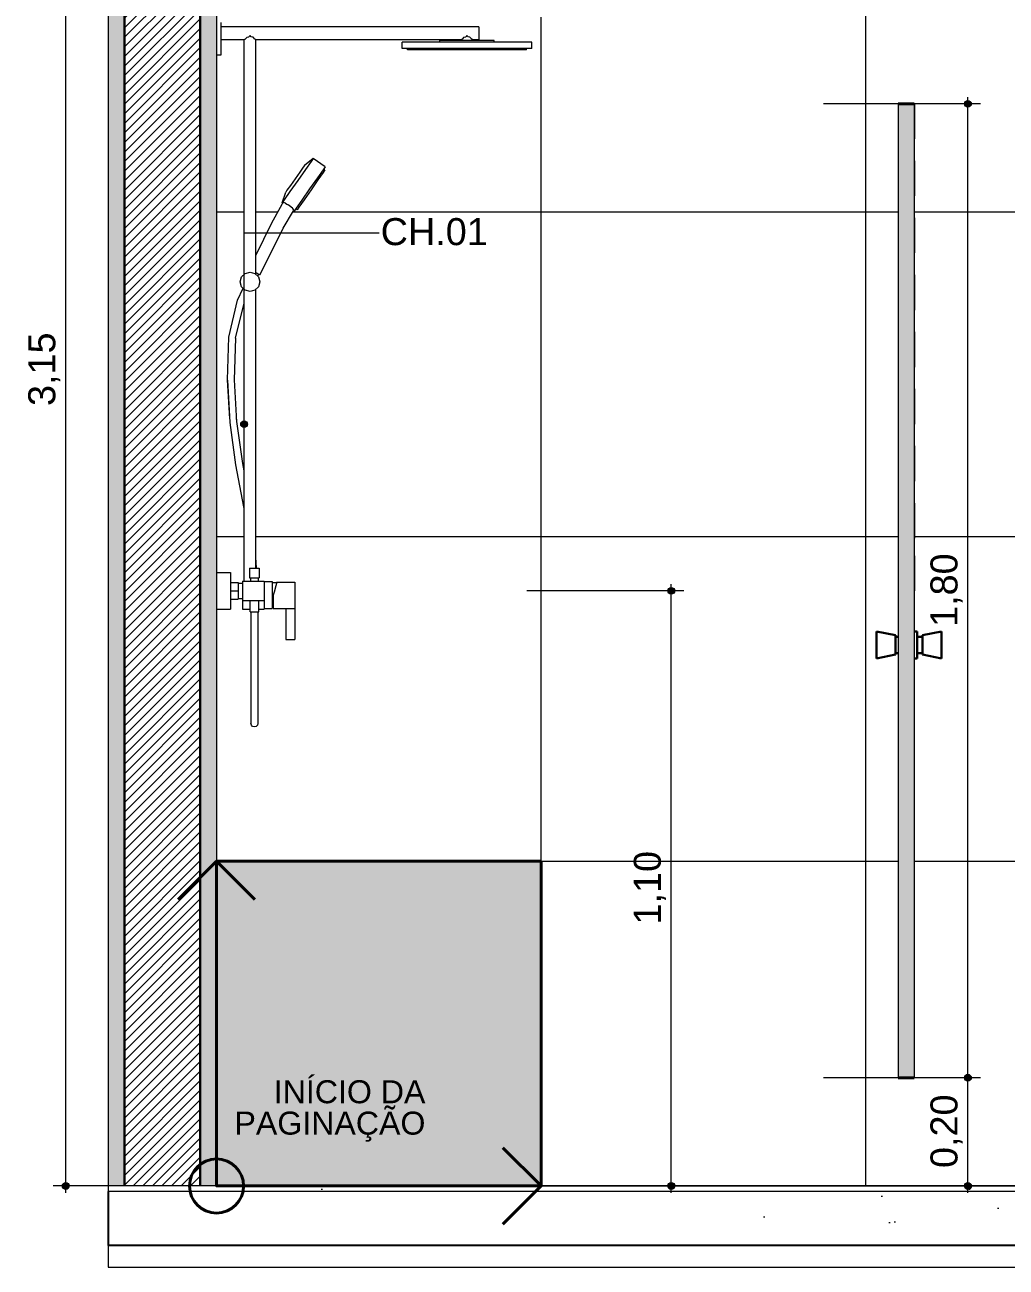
# Model space of a CAD drawing. Header units: metres. Extents: x -1.8 to 75.3, y -2 to 2.8.
# Drawn here: x 34.511 to 36.325, y -2.048 to 0.248 of the extents above; entities that cross this region are included whole.
import ezdxf

# ---------------------------------------------------------------- set-up
doc = ezdxf.new("R2010")
doc.units = ezdxf.units.M
doc.header["$MEASUREMENT"] = 0
for name, color, linetype in [('COTAS CORTE', 7, 'Continuous'), ('NOTAS-LAYOUT.EXEC', 7, 'Continuous'), ('PAREDE CONSTRUIR', 7, 'Continuous')]:
    doc.layers.add(name, color=color, linetype=linetype)
for name, color, linetype, lineweight, true_color in [('COTAS CORTE_Caneta_No__25', 7, 'Continuous', 13, 0x982312), ('LAJES.EST_Caneta_No__254', 7, 'Continuous', 0, 0xd1c9ad), ('LAJES.EST_Caneta_No__97', 7, 'Continuous', 13, 0x6b6b6b), ('LOUCAS-METAIS.ARQ_Caneta_No__13', 7, 'Continuous', 0, 0xaaaaaa), ('NOTAS-EXECUTIVO.ARQ_Caneta_No__12', 7, 'Continuous', 0, 0x030303), ('NOTAS-EXECUTIVO.ARQ_Caneta_No__24', 7, 'Continuous', 40, 0x851f10), ('PAREDE CONSTRUIR_Caneta_No__97', 7, 'Continuous', 13, 0x6b6b6b), ('PAREDE.ARQ_Caneta_No__97', 7, 'Continuous', 13, 0x6b6b6b), ('Portas Archicad_Caneta_No__97', 7, 'Continuous', 13, 0x6b6b6b)]:
    doc.layers.add(name, color=color, linetype=linetype, lineweight=lineweight, true_color=true_color)
for name, color, linetype, lineweight in [('LAJES.EST_Caneta_No__241', 7, 'Continuous', 13), ('LAJES.EST_Caneta_No__4', 7, 'Continuous', 25), ('LAJES.EST_Caneta_No__7', 7, 'Continuous', 13), ('NOTAS-EXECUTIVO.ARQ_Caneta_No__1', 7, 'Continuous', 40), ('NOTAS-LAYOUT.EXEC_Caneta_No__241', 7, 'Continuous', 13), ('NOTAS-LAYOUT.EXEC_Caneta_No__5', 7, 'Continuous', 20), ('PAREDE CONSTRUIR_Caneta_No__241', 7, 'Continuous', 13), ('PAREDE CONSTRUIR_Caneta_No__3', 7, 'Continuous', 30), ('PAREDE.ARQ_Caneta_No__1', 7, 'Continuous', 40), ('PAREDE.ARQ_Caneta_No__241', 7, 'Continuous', 13), ('Portas Archicad_Caneta_No__3', 7, 'Continuous', 30)]:
    doc.layers.add(name, color=color, linetype=linetype, lineweight=lineweight)
doc.styles.add('GENERATED_STYLE_1', font='arial.ttf')
doc.dimstyles.new('GENERATED_STYLE__2', dxfattribs={"dimtxt": 0.05, "dimasz": 0.02375, "dimexe": 0.18, "dimexo": 0.267183, "dimgap": 0, "dimtad": 1, "dimzin": 0, "dimdsep": 46, "dimtxsty": 'GENERATED_STYLE_1', "dimblk": 'ARROWHEAD_11', "dimblk1": 'ARROWHEAD_11', "dimblk2": 'ARROWHEAD_11', "dimcen": 0.09, "dimclrd": 256, "dimclre": 256, "dimclrt": 256, "dimadec": 0, "dimazin": 0, "dimtfac": 1, "dimtdec": 4, "dimtmove": 0, "dimatfit": 3, "dimfxl": 0, "dimtolj": 1, "dimtzin": 0, "dimarcsym": 0})

# ---------------------------------------------------------------- blocks, each defined once
blk = doc.blocks.new('*D156', base_point=(101.179, -1.8982))
at = {"layer": 'COTAS CORTE_Caneta_No__25', "linetype": 'Continuous', "lineweight": 13, "true_color": 0x982312}
for points in [[(34.58, 1.2518), (34.5804, 1.2494), (34.5818, 1.2473), (34.5838, 1.246), (34.5862, 1.2455), (34.5886, 1.246), (34.5906, 1.2473), (34.592, 1.2494), (34.5925, 1.2518), (34.592, 1.2541), (34.5906, 1.2562), (34.5886, 1.2575), (34.5862, 1.258), (34.5838, 1.2575), (34.5818, 1.2562), (34.5804, 1.2541)], [(34.58, -1.8982), (34.5804, -1.9006), (34.5818, -1.9027), (34.5838, -1.904), (34.5862, -1.9045), (34.5886, -1.904), (34.5906, -1.9027), (34.592, -1.9006), (34.5925, -1.8982), (34.592, -1.8959), (34.5906, -1.8938), (34.5886, -1.8925), (34.5862, -1.892), (34.5838, -1.8925), (34.5818, -1.8938), (34.5804, -1.8959)]]:
    blk.add_hatch(color=24, dxfattribs=at).paths.add_polyline_path(points)
at = {"layer": 'COTAS CORTE_Caneta_No__25', "color": 24, "linetype": 'Continuous', "lineweight": 13, "true_color": 0x982312}
for p, q in [((34.58, 1.2518), (34.5628, 1.2518)), ((34.5862, -1.892), (34.5862, 1.2455)), ((34.8534, 1.2518), (34.5925, 1.2518)), ((34.58, -1.8982), (34.5628, -1.8982)), ((34.5862, -1.9107), (34.5862, -1.9045)), ((34.8534, -1.8982), (34.5925, -1.8982))]:
    blk.add_line(p, q, dxfattribs=at)
for centre in [(34.5862, 1.2518), (34.5862, -1.8982)]:
    blk.add_circle(centre, 0.00625, dxfattribs=at)
at = {"layer": 'COTAS CORTE_Caneta_No__25', "color": 24, "lineweight": 13, "true_color": 0x982312, "char_height": 0.05, "attachment_point": 7, "rotation": 90, "style": 'GENERATED_STYLE_1'}
for s, insert in [('\\A1;{\\pql;\\fArial|b0|i0|c0|p0;\\W1.000000;0,01}', (34.5762, 1.112)), ('\\A1;{\\pql;\\fArial|b0|i0|c0|p0;\\W1.000000;3,15}', (34.5762, -0.4567))]:
    blk.add_mtext(s, dxfattribs=dict(at, insert=insert))
blk = doc.blocks.new('ARROWHEAD_11')
at = {"color": 0, "linetype": 'Continuous', "lineweight": 0}
blk.add_line((0, 0), (-1, 0), dxfattribs=at)
at = {"color": 0, "linetype": 'Continuous', "lineweight": 0, "const_width": 0.25, "flags": 128}
blk.add_lwpolyline([(-0.125, 0, 1), (0.125, 0, 1)], format="xyb", close=True, dxfattribs=at)
blk = doc.blocks.new('*D160', base_point=(101.179, -1.8982))
at = {"layer": 'COTAS CORTE_Caneta_No__25', "linetype": 'Continuous', "lineweight": 13, "true_color": 0x982312}
for points in [[(36.2478, -1.6982), (36.2483, -1.7006), (36.2496, -1.7027), (36.2516, -1.704), (36.254, -1.7045), (36.2564, -1.704), (36.2585, -1.7027), (36.2598, -1.7006), (36.2603, -1.6982), (36.2598, -1.6959), (36.2585, -1.6938), (36.2564, -1.6925), (36.254, -1.692), (36.2516, -1.6925), (36.2496, -1.6938), (36.2483, -1.6959)], [(36.2478, -1.8982), (36.2483, -1.9006), (36.2496, -1.9027), (36.2516, -1.904), (36.254, -1.9045), (36.2564, -1.904), (36.2585, -1.9027), (36.2598, -1.9006), (36.2603, -1.8982), (36.2598, -1.8959), (36.2585, -1.8938), (36.2564, -1.8925), (36.254, -1.892), (36.2516, -1.8925), (36.2496, -1.8938), (36.2483, -1.8959)]]:
    blk.add_hatch(color=24, dxfattribs=at).paths.add_polyline_path(points)
at = {"layer": 'COTAS CORTE_Caneta_No__25', "color": 24, "linetype": 'Continuous', "lineweight": 13, "true_color": 0x982312}
for p, q in [((36.2478, -1.6982), (35.9868, -1.6982)), ((36.2775, -1.6982), (36.2603, -1.6982)), ((36.254, -1.892), (36.254, -1.7045)), ((36.2478, -1.8982), (35.9868, -1.8982)), ((36.254, -1.9107), (36.254, -1.9045)), ((36.2775, -1.8982), (36.2603, -1.8982))]:
    blk.add_line(p, q, dxfattribs=at)
for centre in [(36.254, -1.6982), (36.254, -1.8982)]:
    blk.add_circle(centre, 0.00625, dxfattribs=at)
at = {"layer": 'COTAS CORTE_Caneta_No__25', "color": 24, "lineweight": 13, "true_color": 0x982312, "insert": (36.244, -1.865), "char_height": 0.05, "attachment_point": 7, "rotation": 90, "style": 'GENERATED_STYLE_1'}
blk.add_mtext('\\A1;{\\pql;\\fArial|b0|i0|c0|p0;\\W1.000000;0,20}', dxfattribs=at)
blk = doc.blocks.new('*D161', base_point=(101.179, -1.8982))
at = {"layer": 'COTAS CORTE_Caneta_No__25', "linetype": 'Continuous', "lineweight": 13, "true_color": 0x982312}
for points in [[(36.2478, 0.1018), (36.2483, 0.0994), (36.2496, 0.0973), (36.2516, 0.096), (36.254, 0.0955), (36.2564, 0.096), (36.2585, 0.0973), (36.2598, 0.0994), (36.2603, 0.1018), (36.2598, 0.1041), (36.2585, 0.1062), (36.2564, 0.1075), (36.254, 0.108), (36.2516, 0.1075), (36.2496, 0.1062), (36.2483, 0.1041)], [(36.2478, -1.6982), (36.2483, -1.7006), (36.2496, -1.7027), (36.2516, -1.704), (36.254, -1.7045), (36.2564, -1.704), (36.2585, -1.7027), (36.2598, -1.7006), (36.2603, -1.6982), (36.2598, -1.6959), (36.2585, -1.6938), (36.2564, -1.6925), (36.254, -1.692), (36.2516, -1.6925), (36.2496, -1.6938), (36.2483, -1.6959)]]:
    blk.add_hatch(color=24, dxfattribs=at).paths.add_polyline_path(points)
at = {"layer": 'COTAS CORTE_Caneta_No__25', "color": 24, "linetype": 'Continuous', "lineweight": 13, "true_color": 0x982312}
for p, q in [((36.2478, 0.1018), (35.9868, 0.1018)), ((36.254, 0.108), (36.254, 0.1143)), ((36.254, -1.692), (36.254, 0.0955)), ((36.2775, 0.1018), (36.2603, 0.1018))]:
    blk.add_line(p, q, dxfattribs=at)
blk.add_circle((36.254, 0.1018), 0.00625, dxfattribs=at)
at = {"layer": 'COTAS CORTE_Caneta_No__25', "color": 24, "lineweight": 13, "true_color": 0x982312, "insert": (36.244, -0.865), "char_height": 0.05, "attachment_point": 7, "rotation": 90, "style": 'GENERATED_STYLE_1'}
blk.add_mtext('\\A1;{\\pql;\\fArial|b0|i0|c0|p0;\\W1.000000;1,80}', dxfattribs=at)
blk = doc.blocks.new('*D166', base_point=(101.179, -1.8982))
at = {"layer": 'COTAS CORTE_Caneta_No__25', "linetype": 'Continuous', "lineweight": 13, "true_color": 0x982312}
for points in [[(35.6993, -0.7982), (35.6998, -0.8006), (35.7012, -0.8027), (35.7032, -0.804), (35.7056, -0.8045), (35.708, -0.804), (35.71, -0.8027), (35.7113, -0.8006), (35.7118, -0.7982), (35.7113, -0.7959), (35.71, -0.7938), (35.708, -0.7925), (35.7056, -0.792), (35.7032, -0.7925), (35.7012, -0.7938), (35.6998, -0.7959)], [(35.6993, -1.8982), (35.6998, -1.9006), (35.7012, -1.9027), (35.7032, -1.904), (35.7056, -1.9045), (35.708, -1.904), (35.71, -1.9027), (35.7113, -1.9006), (35.7118, -1.8982), (35.7113, -1.8959), (35.71, -1.8938), (35.708, -1.8925), (35.7056, -1.892), (35.7032, -1.8925), (35.7012, -1.8938), (35.6998, -1.8959)]]:
    blk.add_hatch(color=24, dxfattribs=at).paths.add_polyline_path(points)
at = {"layer": 'COTAS CORTE_Caneta_No__25', "color": 24, "linetype": 'Continuous', "lineweight": 13, "true_color": 0x982312}
for p, q in [((35.6993, -0.7982), (35.4384, -0.7982)), ((35.7056, -0.792), (35.7056, -0.7857)), ((35.729, -0.7982), (35.7118, -0.7982)), ((35.7056, -1.892), (35.7056, -0.8045)), ((35.6993, -1.8982), (35.4384, -1.8982)), ((35.7056, -1.9107), (35.7056, -1.9045)), ((35.729, -1.8982), (35.7118, -1.8982))]:
    blk.add_line(p, q, dxfattribs=at)
for centre in [(35.7056, -0.7982), (35.7056, -1.8982)]:
    blk.add_circle(centre, 0.00625, dxfattribs=at)
at = {"layer": 'COTAS CORTE_Caneta_No__25', "color": 24, "lineweight": 13, "true_color": 0x982312, "insert": (35.6956, -1.415), "char_height": 0.05, "attachment_point": 7, "rotation": 90, "style": 'GENERATED_STYLE_1'}
blk.add_mtext('\\A1;{\\pql;\\fArial|b0|i0|c0|p0;\\W1.000000;1,10}', dxfattribs=at)
blk = doc.blocks.new('Label_27_9', base_point=(34.9159, -0.4903))
at = {"layer": 'NOTAS-LAYOUT.EXEC', "linetype": 'Continuous', "lineweight": 0, "true_color": 0x000000}
blk.add_hatch(color=18, dxfattribs=at).paths.add_polyline_path([(34.9097, -0.4903), (34.9102, -0.4927), (34.9115, -0.4948), (34.9135, -0.4961), (34.9159, -0.4966), (34.9183, -0.4961), (34.9204, -0.4948), (34.9217, -0.4927), (34.9222, -0.4903), (34.9217, -0.4879), (34.9204, -0.4859), (34.9183, -0.4846), (34.9159, -0.4841), (34.9135, -0.4846), (34.9115, -0.4859), (34.9102, -0.4879)])
at = {"layer": 'NOTAS-LAYOUT.EXEC_Caneta_No__241', "color": 7, "linetype": 'Continuous', "lineweight": 13}
for p, q in [((34.9159, -0.4841), (34.9159, -0.1368)), ((34.9159, -0.1368), (35.1659, -0.1368))]:
    blk.add_line(p, q, dxfattribs=at)
at = {"layer": 'NOTAS-LAYOUT.EXEC_Caneta_No__5', "color": 7, "linetype": 'Continuous', "lineweight": 20}
blk.add_circle((34.9159, -0.4903), 0.00625, dxfattribs=at)
at = {"layer": 'NOTAS-LAYOUT.EXEC_Caneta_No__241', "color": 7, "lineweight": 13, "insert": (35.1684, -0.1094), "char_height": 0.05, "attachment_point": 1, "style": 'GENERATED_STYLE_1'}
blk.add_mtext('\\A1;{\\pql;\\pt0,241;\\fArial|b0|i0|c0|p0;\\W1.000000;CH.01\\fArial|b0|i0|c0|p0;\\W1.000000;\\A1{\\H.66x;\\S^  ;}\\fArial|b0|i0|c0|p0;\\W1.000000;\\fArial|b0|i0|c0|p0;\\W1.000000;\\A1{\\H.66x;\\S^  ;}\\fArial|b0|i0|c0|p0;\\W1.000000;\\fArial|b0|i0|c0|p0;\\W1.000000;\\fArial|b0|i0|c0|p0;\\W1.000000;\\fArial|b0|i0|c0|p0;\\W1.000000;\\fArial|b0|i0|c0|p0;\\W1.000000;\\fArial|b0|i0|c0|p0;\\W1.000000;\\fArial|b0|i0|c0|p0;\\W1.000000;\\A1{\\H.66x;\\S^  ;}\\fArial|b0|i0|c0|p0;\\W1.000000;\\fArial|b0|i0|c0|p0;\\W1.000000;\\A1{\\H.66x;\\S^  ;}\\fArial|b0|i0|c0|p0;\\W1.000000;\\fArial|b0|i0|c0|p0;\\W1.000000;\\fArial|b0|i0|c0|p0;\\W1.000000;\\fArial|b0|i0|c0|p0;\\W1.000000;\\fArial|b0|i0|c0|p0;\\W1.000000;\\fArial|b0|i0|c0|p0;\\W1.000000;\\fArial|b0|i0|c0|p0;\\W1.000000;\\A1{\\H.66x;\\S^  ;}\\fArial|b0|i0|c0|p0;\\W1.000000;\\fArial|b0|i0|c0|p0;\\W1.000000;\\A1{\\H.66x;\\S^  ;}\\fArial|b0|i0|c0|p0;\\W1.000000;\\fArial|b0|i0|c0|p0;\\W1.000000;\\fArial|b0|i0|c0|p0;\\W1.000000;\\fArial|b0|i0|c0|p0;\\W1.000000;\\fArial|b0|i0|c0|p0;\\W1.000000;\\fArial|b0|i0|c0|p0;\\W1.000000;\\fArial|b0|i0|c0|p0;\\W1.000000;\\A1{\\H.66x;\\S^  ;}\\fArial|b0|i0|c0|p0;\\W1.000000;\\fArial|b0|i0|c0|p0;\\W1.000000;\\A1{\\H.66x;\\S^  ;}\\fArial|b0|i0|c0|p0;\\W1.000000;\\fArial|b0|i0|c0|p0;\\W1.000000;\\fArial|b0|i0|c0|p0;\\W1.000000;\\fArial|b0|i0|c0|p0;\\W1.000000;\\fArial|b0|i0|c0|p0;\\W1.000000;\\fArial|b0|i0|c0|p0;\\W1.000000;\\fArial|b0|i0|c0|p0;\\W1.000000;\\A1{\\H.66x;\\S^  ;}\\fArial|b0|i0|c0|p0;\\W1.000000;\\fArial|b0|i0|c0|p0;\\W1.000000;\\A1{\\H.66x;\\S^  ;}\\fArial|b0|i0|c0|p0;\\W1.000000;\\fArial|b0|i0|c0|p0;\\W1.000000;\\fArial|b0|i0|c0|p0;\\W1.000000;\\fArial|b0|i0|c0|p0;\\W1.000000;\\fArial|b0|i0|c0|p0;\\W1.000000;\\fArial|b0|i0|c0|p0;\\W1.000000;\\fArial|b0|i0|c0|p0;\\W1.000000;\\A1{\\H.66x;\\S^  ;}\\fArial|b0|i0|c0|p0;\\W1.000000;}', dxfattribs=at)
blk = doc.blocks.new('símbolo_paginação de piso(1)(1)[7]_9', base_point=(34.8649, -1.8982))
at = {"layer": 'NOTAS-EXECUTIVO.ARQ_Caneta_No__24', "linetype": 'Continuous', "lineweight": 0, "true_color": 0x210704}
blk.add_hatch(color=18, dxfattribs=at).paths.add_polyline_path([(35.4649, -1.2982), (34.8649, -1.2982), (34.8649, -1.8982), (35.4649, -1.8982)])
at = {"layer": 'NOTAS-EXECUTIVO.ARQ_Caneta_No__1', "color": 7, "linetype": 'Continuous', "lineweight": 40}
for p, q in [((34.8649, -1.2982), (34.7942, -1.369)), ((34.8649, -1.8982), (34.8649, -1.2982)), ((34.8649, -1.2982), (34.9356, -1.369)), ((35.4649, -1.8982), (35.3942, -1.8275)), ((34.8649, -1.8982), (35.4649, -1.8982)), ((35.4649, -1.8982), (35.3942, -1.969))]:
    blk.add_line(p, q, dxfattribs=at)
at = {"layer": 'NOTAS-EXECUTIVO.ARQ_Caneta_No__1', "color": 7, "linetype": 'Continuous', "lineweight": 40, "flags": 128}
blk.add_lwpolyline([(35.4649, -1.2982), (35.4649, -1.8982), (34.8649, -1.8982), (34.8649, -1.2982)], close=True, dxfattribs=at)
at = {"layer": 'NOTAS-EXECUTIVO.ARQ_Caneta_No__1', "color": 7, "linetype": 'Continuous', "lineweight": 40}
blk.add_circle((34.8649, -1.8982), 0.05, dxfattribs=at)

msp = doc.modelspace()

# ---------------------------------------------------------------- hatches: boundary and pattern name
at = {"layer": 'LAJES.EST_Caneta_No__254', "linetype": 'Continuous', "lineweight": 0, "true_color": 0xd1c9ad}
h = msp.add_hatch(dxfattribs=at)
h.set_pattern_fill('Haie_OD_0009', color=9, style=0, pattern_type=2)
h.set_pattern_definition([(45, (101.17897, -1.39824), (-0.159099, 0.159099), [0, -0.15, 0, -0.225]), (110, (101.67897, -1.39824), (0.21143084, 0.0769545), [0, -0.11, 0, -0.19])])
h.paths.add_polyline_path([(34.6649, -1.9082), (37.815, -1.9082), (37.815, -1.8982), (34.6649, -1.8982)])
at = {"layer": 'LAJES.EST_Caneta_No__97', "linetype": 'Continuous', "lineweight": 13, "true_color": 0x6b6b6b}
h = msp.add_hatch(dxfattribs=at)
h.set_pattern_fill('AR_CONC_0009', color=251, style=0, pattern_type=2)
h.set_pattern_definition([(50, (101.17897, -1.89824), (-0.546554, 0.0478173), [0.05715, -0.62865]), (355, (101.17897, -1.89824), (-0.1057303, 0.5731705), [0.04572, -0.5029218]), (100.4514, (101.2245, -1.90223), (0.4408237, 0.5253533), [0.04857, -0.5342707]), (46.1842, (101.179, -1.74584), (-0.813237, 0.126127), [0.085725, -0.942975]), (96.6356, (101.24674, -1.75635), (0.712212, 0.742278), [0.072855, -0.801407]), (351.1842, (101.179, -1.74584), (0.712212, 0.742278), [0.06858, -0.754379]), (21, (101.25517, -1.78394), (-0.4548432, 0.3067956), [0.05715, -0.62865]), (326, (101.25517, -1.78394), (0.185406, 0.552564), [0.04572, -0.50292]), (71.4514, (101.2931, -1.8095), (0.6402493, 0.2457683), [0.04857, -0.53427]), (37.5, (101.17897, -1.89824), (0.0092658, 0.2536651), [0, -0.496824, 0, -0.51054, 0, -0.504825]), (7.5, (101.17897, -1.89824), (0.200459, 0.3005417), [0, -0.291084, 0, -0.485394, 0, -0.192405]), (327.5, (101.00904, -1.89824), (-0.4067718, 0.01718623), [0, -0.1905, 0, -0.59436, 0, -0.78867]), (317.5, (100.93284, -1.89824), (0.4443875, 0.0762795), [0, -0.24765, 0, -0.394716, 0, -0.56007])])
h.paths.add_polyline_path([(34.6649, -2.0082), (37.815, -2.0082), (37.815, -1.9082), (34.6649, -1.9082)])
at = {"layer": 'PAREDE CONSTRUIR', "linetype": 'Continuous', "lineweight": 0, "true_color": 0xffffff}
for points in [[(34.6649, 1.3518), (34.6649, -1.8982), (34.6949, -1.8982), (34.6949, 1.3518)], [(34.8349, -1.8982), (34.8649, -1.8982), (34.8649, 1.3518), (34.8349, 1.3518)]]:
    msp.add_hatch(color=7, dxfattribs=at).paths.add_polyline_path(points)
at = {"layer": 'PAREDE CONSTRUIR', "linetype": 'Continuous', "lineweight": 0, "true_color": 0x000000}
h = msp.add_hatch(dxfattribs=at)
h.set_pattern_fill('common_brick_0009', color=18, style=0, pattern_type=2)
h.set_pattern_definition([(45, (101.17897, -1.898244), (-0.0088388348, 0.0088388348), [])])
h.paths.add_polyline_path([(34.6949, 1.3518), (34.6949, -1.8982), (34.8349, -1.8982), (34.8349, 1.3518)])
at = {"layer": 'PAREDE CONSTRUIR_Caneta_No__97', "linetype": 'Continuous', "lineweight": 13, "true_color": 0x6b6b6b}
h = msp.add_hatch(dxfattribs=at)
h.set_pattern_fill('Ceramica_60_x_60_0009', color=251, style=0, pattern_type=2)
h.set_pattern_definition([(6e-15, (34.86494, -1.89824), (0, 0.6), []), (90, (34.86494, -1.89824), (-0.6, 0), [])])
h.paths.add_polyline_path([(34.8649, -1.8982), (37.715, -1.8982), (37.715, -1.0982), (37.555, -1.0982), (37.5548, -1.0984), (37.5529, -1.0998), (37.5527, -1.0999), (37.5509, -1.1011), (37.549, -1.1024), (37.547, -1.1037), (37.5462, -1.1042), (37.5459, -1.1044), (37.5459, -1.1044), (37.5441, -1.1054), (37.542, -1.1066), (37.5399, -1.1078), (37.5378, -1.1089), (37.5355, -1.11), (37.5351, -1.1102), (37.5344, -1.1105), (37.5338, -1.1108), (37.5321, -1.1116), (37.5305, -1.1123), (37.5288, -1.113), (37.527, -1.1137), (37.5253, -1.1143), (37.5235, -1.115), (37.5217, -1.1156), (37.5191, -1.1164), (37.5166, -1.1172), (37.5141, -1.1179), (37.512, -1.1184), (37.5099, -1.1189), (37.5091, -1.1191), (37.5067, -1.1196), (37.5043, -1.12), (37.5018, -1.1204), (37.4993, -1.1208), (37.4991, -1.1208), (37.499, -1.1209), (37.4989, -1.121), (37.4987, -1.121), (37.4986, -1.1211), (37.4983, -1.1216), (37.4979, -1.122), (37.4972, -1.1229), (37.4969, -1.1233), (37.4964, -1.1239), (37.496, -1.1246), (37.4958, -1.1254), (37.4956, -1.1261), (37.4956, -1.1269), (37.4956, -1.1332), (37.4246, -1.1332), (37.4246, -1.1269), (37.4245, -1.1261), (37.4243, -1.1254), (37.4241, -1.1246), (37.4237, -1.1239), (37.4233, -1.1233), (37.4277, -1.1226), (37.4276, -1.1226), (37.4277, -1.1226), (37.4272, -1.1219), (37.4271, -1.1219), (37.4271, -1.1218), (37.427, -1.1218), (37.4215, -1.1211), (37.4214, -1.121), (37.4213, -1.121), (37.4211, -1.1209), (37.421, -1.1208), (37.4208, -1.1208), (37.4184, -1.1204), (37.4158, -1.12), (37.4134, -1.1196), (37.411, -1.1191), (37.4103, -1.1189), (37.4081, -1.1184), (37.406, -1.1179), (37.4035, -1.1172), (37.401, -1.1164), (37.3984, -1.1156), (37.3966, -1.115), (37.3949, -1.1143), (37.3931, -1.1137), (37.3913, -1.113), (37.3897, -1.1123), (37.388, -1.1116), (37.3863, -1.1108), (37.3847, -1.11), (37.3824, -1.1089), (37.382, -1.1087), (37.3799, -1.1076), (37.3779, -1.1065), (37.3759, -1.1054), (37.3739, -1.1042), (37.3731, -1.1037), (37.3711, -1.1024), (37.3692, -1.1011), (37.3682, -1.1005), (37.3672, -1.0998), (37.3653, -1.0984), (37.3651, -1.0982), (37.215, -1.0982), (37.215, -0.8982), (37.5384, -0.8982), (37.5384, -0.8849), (37.6334, -0.8782), (37.6734, -0.8782), (37.6734, -0.8982), (37.715, -0.8982), (37.715, 1.2518), (34.8649, 1.2518), (34.8649, 0.2718), (34.8729, 0.2718), (34.8729, 0.2438), (35.3499, 0.2438), (35.3499, 0.2198), (35.3389, 0.2198), (35.3389, 0.2188), (35.3779, 0.2188), (35.3779, 0.2158), (35.4479, 0.2158), (35.4479, 0.2038), (35.4379, 0.2038), (35.4379, 0.2018), (35.2179, 0.2018), (35.2179, 0.2038), (35.2079, 0.2038), (35.2079, 0.2158), (35.2779, 0.2158), (35.2779, 0.2188), (35.3169, 0.2188), (35.3169, 0.2198), (34.9379, 0.2198), (34.9379, -0.1787), (34.9674, -0.1179), (34.986, -0.0838), (34.9872, -0.0816), (34.9863, -0.081), (34.9863, -0.0809), (34.9929, -0.0612), (35.0273, -0.012), (35.0436, 0.0009), (35.0437, 0.0009), (35.0658, -0.0146), (35.063, -0.0187), (35.0654, -0.0204), (35.0138, -0.0941), (35.0113, -0.0924), (35.0085, -0.0965), (35.0072, -0.0956), (35.0071, -0.0958), (34.9881, -0.1281), (34.9454, -0.2138), (34.9431, -0.2127), (34.9412, -0.2169), (34.9425, -0.2182), (34.9449, -0.2272), (34.9425, -0.2362), (34.9379, -0.2408), (34.9379, -0.7361), (34.939, -0.7562), (34.9439, -0.7562), (34.9439, -0.7742), (34.9419, -0.7742), (34.9419, -0.7802), (34.9529, -0.7802), (34.9529, -0.7812), (34.9679, -0.7812), (34.9679, -0.7827), (34.9765, -0.7827), (34.9767, -0.7822), (35.0099, -0.7822), (35.0099, -0.8881), (34.9929, -0.8881), (34.9929, -0.8309), (34.9699, -0.8309), (34.9699, -0.8297), (34.9679, -0.8297), (34.9679, -0.8312), (34.9529, -0.8312), (34.9529, -0.8322), (34.9429, -0.8322), (34.9429, -0.8372), (34.9414, -0.8372), (34.9414, -1.0432), (34.9406, -1.0465), (34.9382, -1.0489), (34.9349, -1.0498), (34.9317, -1.0489), (34.9293, -1.0465), (34.9284, -1.0432), (34.9284, -0.8372), (34.9269, -0.8372), (34.9269, -0.8322), (34.9129, -0.8322), (34.9129, -0.8122), (34.9049, -0.8122), (34.9049, -0.8138), (34.8909, -0.8138), (34.8909, -0.8322), (34.8649, -0.8322)])
h.paths.add_polyline_path([(34.9249, 1.1418), (35.8049, 1.1418), (35.8049, 0.2618), (34.9249, 0.2618)], flags=0)
h.paths.add_polyline_path([(36.0849, -0.8732), (36.1199, -0.8802), (36.1199, -0.8832), (36.1249, -0.8832), (36.1249, 0.1018), (36.1549, 0.1018), (36.1549, -0.8732), (36.1599, -0.8732), (36.1599, -0.8832), (36.1699, -0.8832), (36.1699, -0.8802), (36.2049, -0.8732), (36.2049, -0.9232), (36.1699, -0.9162), (36.1699, -0.9132), (36.1599, -0.9132), (36.1599, -0.9232), (36.1549, -0.9232), (36.1549, -1.6982), (36.1249, -1.6982), (36.1249, -0.9132), (36.1199, -0.9132), (36.1199, -0.9162), (36.0849, -0.9232)], flags=0)
h = msp.add_hatch(dxfattribs=at)
h.set_pattern_fill('Ceramica_60_x_60_0009', color=251, style=0, pattern_type=2)
h.set_pattern_definition([(1e-13, (34.86494, -1.89824), (0, 0.6), []), (90, (34.86494, -1.89824), (-0.6, 0), [])])
h.paths.add_polyline_path([(34.8729, 0.1918), (34.8649, 0.1918), (34.8649, -0.7642), (34.8909, -0.7642), (34.8909, -0.7827), (34.9049, -0.7827), (34.9049, -0.7842), (34.9129, -0.7842), (34.9129, -0.7802), (34.9159, -0.7802), (34.9159, -0.6461), (34.9156, -0.6433), (34.9006, -0.5655), (34.89, -0.4873), (34.8896, -0.4804), (34.8854, -0.4082), (34.8878, -0.3296), (34.8879, -0.3292), (34.9039, -0.2613), (34.9142, -0.2391), (34.9113, -0.2362), (34.9089, -0.2272), (34.9113, -0.2182), (34.9159, -0.2137), (34.9159, 0.2198), (34.8729, 0.2198)])
h = msp.add_hatch(dxfattribs=at)
h.set_pattern_fill('Ceramica_60_x_60_0009', color=251, style=0, pattern_type=2)
h.set_pattern_definition([(0, (34.86494, -1.89824), (0, 0.6), []), (90, (34.86494, -1.89824), (-0.6, 0), [])])
h.paths.add_polyline_path([(34.8984, -0.4082), (34.9021, -0.479), (34.9025, -0.4852), (34.9134, -0.563), (34.9159, -0.5764), (34.9159, -0.2664), (34.9004, -0.3311)])
at = {"layer": 'PAREDE.ARQ_Caneta_No__97', "linetype": 'Continuous', "lineweight": 13, "true_color": 0x6b6b6b}
h = msp.add_hatch(dxfattribs=at)
h.set_pattern_fill('cut_stone_0009', color=251, style=0, pattern_type=2)
h.set_pattern_definition([(45, (101.17897, -1.873244), (-0.0079549513, 0.0079549513), [0, -0.0075, 0, -0.01125]), (110, (101.20397, -1.873244), (0.010571542, 0.0038477266), [0, -0.0055, 0, -0.0095])])
h.paths.add_polyline_path([(36.1249, 0.1018), (36.1249, -1.6982), (36.1549, -1.6982), (36.1549, 0.1018)])

# ---------------------------------------------------------------- linework, layer by layer
at = {"layer": 'LAJES.EST_Caneta_No__241', "color": 7, "linetype": 'Continuous', "lineweight": 13}
for p, q in [((34.6649, -2.0082), (34.6649, -2.0482)), ((34.6649, -2.0482), (37.815, -2.0482))]:
    msp.add_line(p, q, dxfattribs=at)
at = {"layer": 'LAJES.EST_Caneta_No__4', "color": 7, "linetype": 'Continuous', "lineweight": 25}
for p, q in [((34.6649, -1.9082), (34.6649, -1.9132)), ((34.6649, -1.9132), (34.6649, -2.0082)), ((37.815, -2.0082), (34.6649, -2.0082))]:
    msp.add_line(p, q, dxfattribs=at)
at = {"layer": 'LAJES.EST_Caneta_No__7', "color": 7, "linetype": 'Continuous', "lineweight": 13}
for p, q in [((34.6649, -1.8982), (34.6649, -1.9082)), ((37.715, -1.8982), (34.8649, -1.8982)), ((37.815, -1.9082), (34.6649, -1.9082))]:
    msp.add_line(p, q, dxfattribs=at)
at = {"layer": 'LAJES.EST_Caneta_No__7', "color": 7, "linetype": 'Continuous', "lineweight": 13, "flags": 128}
msp.add_lwpolyline([(34.8649, -1.8982), (34.8349, -1.8982), (34.6949, -1.8982), (34.6649, -1.8982)], dxfattribs=at)
at = {"layer": 'LOUCAS-METAIS.ARQ_Caneta_No__13', "color": 253, "linetype": 'Continuous', "lineweight": 0, "true_color": 0xaaaaaa}
for p, q in [((34.8729, 0.2518), (34.8729, 0.2318)), ((35.3499, 0.2438), (34.8729, 0.2438)), ((34.8729, 0.2318), (34.8729, 0.2118)), ((35.3499, 0.2438), (35.3499, 0.2421)), ((35.3499, 0.2421), (35.3499, 0.2378)), ((35.3499, 0.2378), (35.3499, 0.2318)), ((35.3499, 0.2318), (35.3499, 0.2258)), ((34.9159, 0.2198), (34.8729, 0.2198)), ((34.8729, 0.2118), (34.8729, 0.1971)), ((34.9174, 0.2212), (34.9159, 0.2198)), ((34.9159, -0.2137), (34.9159, 0.2198)), ((34.9174, 0.2212), (34.9179, 0.2214)), ((34.9214, 0.2249), (34.9179, 0.2214)), ((34.9214, 0.2249), (34.9247, 0.2258)), ((34.9269, 0.228), (34.9247, 0.2258)), ((34.9292, 0.2258), (34.9269, 0.228)), ((34.9324, 0.2249), (34.9292, 0.2258)), ((34.936, 0.2214), (34.9324, 0.2249)), ((34.9365, 0.2212), (34.936, 0.2214)), ((34.9379, 0.2198), (34.9365, 0.2212)), ((34.9379, -0.2137), (34.9379, 0.2198)), ((35.3169, 0.2198), (34.9379, 0.2198)), ((35.224, 0.2158), (35.2079, 0.2158)), ((35.2079, 0.2038), (35.2079, 0.2158)), ((35.2679, 0.2158), (35.224, 0.2158)), ((35.3279, 0.2158), (35.2679, 0.2158)), ((35.2846, 0.2188), (35.2779, 0.2188)), ((35.2779, 0.2158), (35.2779, 0.2188)), ((35.3029, 0.2188), (35.2846, 0.2188)), ((35.3279, 0.2188), (35.3029, 0.2188)), ((35.3184, 0.2212), (35.3169, 0.2198)), ((35.3169, 0.2188), (35.3169, 0.2198)), ((35.3184, 0.2212), (35.3189, 0.2214)), ((35.3224, 0.2249), (35.3189, 0.2214)), ((35.3224, 0.2249), (35.3257, 0.2258)), ((35.3279, 0.228), (35.3257, 0.2258)), ((35.3302, 0.2258), (35.3279, 0.228)), ((35.3529, 0.2188), (35.3279, 0.2188)), ((35.3879, 0.2158), (35.3279, 0.2158)), ((35.3334, 0.2249), (35.3302, 0.2258)), ((35.337, 0.2214), (35.3334, 0.2249)), ((35.3375, 0.2212), (35.337, 0.2214)), ((35.3389, 0.2198), (35.3375, 0.2212)), ((35.3499, 0.2198), (35.3389, 0.2198)), ((35.3389, 0.2188), (35.3389, 0.2198)), ((35.3499, 0.2258), (35.3499, 0.2214)), ((35.3499, 0.2214), (35.3499, 0.2198)), ((35.3712, 0.2188), (35.3529, 0.2188)), ((35.3779, 0.2188), (35.3712, 0.2188)), ((35.3779, 0.2158), (35.3779, 0.2188)), ((35.4319, 0.2158), (35.3879, 0.2158)), ((35.4479, 0.2158), (35.4319, 0.2158)), ((35.4479, 0.2038), (35.4479, 0.2158)), ((34.8729, 0.1918), (34.8649, 0.1918)), ((34.8729, 0.1971), (34.8729, 0.1918)), ((35.224, 0.2038), (35.2079, 0.2038)), ((35.2179, 0.2018), (35.2179, 0.2038)), ((35.2327, 0.2018), (35.2179, 0.2018)), ((35.2679, 0.2038), (35.224, 0.2038)), ((35.2729, 0.2018), (35.2327, 0.2018)), ((35.3279, 0.2038), (35.2679, 0.2038)), ((35.3279, 0.2018), (35.2729, 0.2018)), ((35.3879, 0.2038), (35.3279, 0.2038)), ((35.3829, 0.2018), (35.3279, 0.2018)), ((35.4232, 0.2018), (35.3829, 0.2018)), ((35.4319, 0.2038), (35.3879, 0.2038)), ((35.4379, 0.2018), (35.4232, 0.2018)), ((35.4479, 0.2038), (35.4319, 0.2038)), ((35.4379, 0.2018), (35.4379, 0.2038)), ((35.0436, 0.0009), (35.0273, -0.012)), ((35.0437, 0.0009), (35.0399, -0.0046)), ((35.0437, 0.0009), (35.0436, 0.0009)), ((35.0438, 0.0008), (35.0437, 0.0009)), ((35.0658, -0.0146), (35.0438, 0.0008)), ((35.0294, -0.0196), (35.015, -0.0401)), ((35.025, -0.0153), (35.0187, -0.0243)), ((35.0273, -0.012), (35.025, -0.0153)), ((35.0399, -0.0046), (35.0294, -0.0196)), ((35.062, -0.0201), (35.0515, -0.0351)), ((35.0658, -0.0146), (35.062, -0.0201)), ((35.0654, -0.0204), (35.062, -0.0253)), ((35.0654, -0.0204), (35.063, -0.0187)), ((35.015, -0.0401), (35.0007, -0.0605)), ((35.0101, -0.0366), (35.0015, -0.0489)), ((35.0187, -0.0243), (35.0101, -0.0366)), ((35.0515, -0.0351), (35.0371, -0.0555)), ((35.0525, -0.0388), (35.0396, -0.0573)), ((35.062, -0.0253), (35.0525, -0.0388)), ((34.9863, -0.0809), (34.9929, -0.0612)), ((35.0007, -0.0605), (34.9902, -0.0755)), ((34.9952, -0.0579), (34.9929, -0.0612)), ((35.0015, -0.0489), (34.9952, -0.0579)), ((35.0371, -0.0555), (35.0228, -0.076)), ((35.0396, -0.0573), (35.0267, -0.0757)), ((34.9674, -0.1179), (34.986, -0.0838)), ((34.986, -0.0838), (34.9877, -0.0809)), ((34.9902, -0.0755), (34.9863, -0.081)), ((34.9863, -0.081), (34.9863, -0.0809)), ((34.9864, -0.0811), (34.9863, -0.081)), ((34.9872, -0.0816), (34.9864, -0.0811)), ((34.9877, -0.0809), (34.9879, -0.0808)), ((34.9879, -0.0808), (34.989, -0.0805)), ((34.989, -0.0805), (34.9897, -0.0808)), ((34.9897, -0.0808), (34.9918, -0.0815)), ((34.9918, -0.0815), (34.9927, -0.0821)), ((34.9927, -0.0821), (34.9951, -0.0835)), ((34.9951, -0.0835), (34.9971, -0.0849)), ((35.0025, -0.0887), (34.9971, -0.0849)), ((35.0031, -0.0892), (35.0025, -0.0887)), ((35.0055, -0.0911), (35.0031, -0.0892)), ((35.0058, -0.0915), (35.0055, -0.0911)), ((35.0074, -0.0934), (35.0058, -0.0915)), ((35.0123, -0.091), (35.0085, -0.0965)), ((35.0228, -0.076), (35.0123, -0.091)), ((35.0172, -0.0892), (35.0138, -0.0941)), ((35.0267, -0.0757), (35.0172, -0.0892)), ((34.9881, -0.1281), (35.0071, -0.0958)), ((35.0071, -0.0958), (35.0077, -0.0949)), ((35.0085, -0.0965), (35.0072, -0.0956)), ((35.0074, -0.0936), (35.0074, -0.0934)), ((35.0077, -0.0949), (35.0074, -0.0936)), ((35.0138, -0.0941), (35.0113, -0.0924)), ((34.9379, -0.1787), (34.9674, -0.1179)), ((34.9454, -0.2138), (34.9881, -0.1281)), ((34.9089, -0.2272), (34.9113, -0.2182)), ((34.9113, -0.2362), (34.9089, -0.2272)), ((34.9113, -0.2182), (34.9179, -0.2117)), ((34.9179, -0.2117), (34.9269, -0.2092)), ((34.9269, -0.2092), (34.9359, -0.2117)), ((34.9359, -0.2117), (34.9425, -0.2182)), ((34.9379, -0.2103), (34.939, -0.2108)), ((34.939, -0.2108), (34.9422, -0.2123)), ((34.9412, -0.2169), (34.9431, -0.2127)), ((34.9422, -0.2123), (34.9445, -0.2134)), ((34.9425, -0.2182), (34.9449, -0.2272)), ((34.9449, -0.2272), (34.9425, -0.2362)), ((34.9445, -0.2134), (34.9454, -0.2138)), ((34.9039, -0.2613), (34.9142, -0.2391)), ((34.9179, -0.2428), (34.9113, -0.2362)), ((34.9159, -0.7802), (34.9159, -0.2408)), ((34.9269, -0.2452), (34.9179, -0.2428)), ((34.9359, -0.2428), (34.9269, -0.2452)), ((34.9425, -0.2362), (34.9359, -0.2428)), ((34.9379, -0.7562), (34.9379, -0.2408)), ((34.8879, -0.3292), (34.9039, -0.2613)), ((34.9003, -0.3313), (34.9159, -0.2664)), ((34.8854, -0.4082), (34.8878, -0.3296)), ((34.8879, -0.3292), (34.8878, -0.3296)), ((34.8984, -0.4082), (34.9004, -0.3311)), ((34.8896, -0.4804), (34.8854, -0.4082)), ((34.89, -0.4873), (34.8861, -0.409)), ((34.9025, -0.4862), (34.8984, -0.4082)), ((34.9025, -0.4852), (34.9021, -0.479)), ((34.9006, -0.5655), (34.89, -0.4873)), ((34.9134, -0.563), (34.9025, -0.4852)), ((34.9156, -0.6433), (34.9006, -0.5655)), ((34.9159, -0.5764), (34.9134, -0.563)), ((34.9159, -0.6461), (34.9156, -0.6433)), ((34.9259, -0.7562), (34.9271, -0.7562)), ((34.9259, -0.7562), (34.9259, -0.7742)), ((34.9271, -0.7562), (34.9304, -0.7562)), ((34.9304, -0.7562), (34.9349, -0.7562)), ((34.9349, -0.7562), (34.9394, -0.7562)), ((34.939, -0.7562), (34.9379, -0.7361)), ((34.9394, -0.7562), (34.9427, -0.7562)), ((34.9427, -0.7562), (34.9439, -0.7562)), ((34.9439, -0.7562), (34.9439, -0.7742)), ((34.8649, -0.7642), (34.8909, -0.7642)), ((34.8909, -0.7642), (34.8909, -0.7688)), ((34.8909, -0.7688), (34.8909, -0.7812)), ((34.9129, -0.7802), (34.9129, -0.7827)), ((34.9129, -0.7802), (34.9529, -0.7802)), ((34.9259, -0.7742), (34.9271, -0.7742)), ((34.9271, -0.7742), (34.9304, -0.7742)), ((34.9279, -0.7742), (34.9279, -0.7802)), ((34.9304, -0.7742), (34.9349, -0.7742)), ((34.9349, -0.7742), (34.9394, -0.7742)), ((34.9394, -0.7742), (34.9427, -0.7742)), ((34.9419, -0.7742), (34.9419, -0.7802)), ((34.9427, -0.7742), (34.9439, -0.7742)), ((34.9529, -0.7802), (34.9529, -0.7827)), ((34.8909, -0.7812), (34.8909, -0.7982)), ((34.8909, -0.7827), (34.9049, -0.7827)), ((34.8909, -0.7982), (34.8909, -0.8152)), ((34.8909, -0.7982), (34.9049, -0.7982)), ((34.9049, -0.7827), (34.9049, -0.7982)), ((34.9049, -0.7842), (34.9129, -0.7842)), ((34.9049, -0.7982), (34.9049, -0.8138)), ((34.9129, -0.7827), (34.9129, -0.7892)), ((34.9129, -0.7892), (34.9129, -0.7982)), ((34.9129, -0.7982), (34.9129, -0.8072)), ((34.9529, -0.7812), (34.9679, -0.7812)), ((34.9529, -0.7827), (34.9529, -0.7892)), ((34.9529, -0.7892), (34.9529, -0.7982)), ((34.9529, -0.7982), (34.9529, -0.8072)), ((34.9679, -0.7812), (34.9679, -0.7846)), ((34.9679, -0.7827), (34.9765, -0.7827)), ((34.9679, -0.7846), (34.9679, -0.7937)), ((34.9679, -0.7937), (34.9679, -0.8062)), ((34.9714, -0.801), (34.9699, -0.8062)), ((34.9747, -0.7891), (34.9714, -0.801)), ((34.9767, -0.7822), (34.9747, -0.7891)), ((34.9767, -0.7822), (34.9929, -0.7822)), ((34.9929, -0.7822), (35.0099, -0.7822)), ((35.0099, -0.7822), (35.0099, -0.7891)), ((35.0099, -0.7891), (35.0099, -0.801)), ((35.0099, -0.801), (35.0099, -0.8143)), ((34.8909, -0.8138), (34.9049, -0.8138)), ((34.8909, -0.8152), (34.8909, -0.8277)), ((34.9049, -0.8122), (34.9129, -0.8122)), ((34.9129, -0.8072), (34.9129, -0.8138)), ((34.9129, -0.8138), (34.9129, -0.8162)), ((34.9129, -0.8162), (34.9129, -0.8279)), ((34.9129, -0.8162), (34.9529, -0.8162)), ((34.9269, -0.8372), (34.9269, -0.8162)), ((34.9429, -0.8372), (34.9429, -0.8162)), ((34.9529, -0.8072), (34.9529, -0.8138)), ((34.9529, -0.8138), (34.9529, -0.8162)), ((34.9529, -0.8162), (34.9529, -0.8279)), ((34.9679, -0.8062), (34.9679, -0.8187)), ((34.9679, -0.8187), (34.9679, -0.8279)), ((34.9699, -0.8062), (34.9699, -0.8143)), ((34.9699, -0.8143), (34.9699, -0.8254)), ((34.9699, -0.8254), (34.9699, -0.8309)), ((35.0099, -0.8143), (35.0099, -0.8254)), ((35.0099, -0.8254), (35.0099, -0.8309)), ((34.8649, -0.8322), (34.8909, -0.8322)), ((34.8909, -0.8277), (34.8909, -0.8322)), ((34.9129, -0.8279), (34.9129, -0.8322)), ((34.9129, -0.8322), (34.9269, -0.8322)), ((34.9269, -0.8372), (34.928, -0.8372)), ((34.928, -0.8372), (34.9309, -0.8372)), ((34.9284, -0.8372), (34.9284, -0.8411)), ((34.9284, -0.8411), (34.9284, -0.8561)), ((34.9309, -0.8372), (34.9349, -0.8372)), ((34.9349, -0.8372), (34.9389, -0.8372)), ((34.9389, -0.8372), (34.9419, -0.8372)), ((34.9414, -0.8372), (34.9414, -0.8411)), ((34.9414, -0.8411), (34.9414, -0.8561)), ((34.9419, -0.8372), (34.9429, -0.8372)), ((34.9429, -0.8322), (34.9529, -0.8322)), ((34.9529, -0.8279), (34.9529, -0.8322)), ((34.9529, -0.8312), (34.9679, -0.8312)), ((34.9679, -0.8279), (34.9679, -0.8312)), ((34.9679, -0.8297), (34.9699, -0.8297)), ((34.9699, -0.8309), (34.9929, -0.8309)), ((34.9929, -0.8309), (34.9929, -0.8842)), ((34.9929, -0.8309), (35.0099, -0.8309)), ((35.0099, -0.8309), (35.0099, -0.8842)), ((34.9284, -0.8561), (34.9284, -0.8711)), ((34.9284, -0.8711), (34.9284, -0.8911)), ((34.9414, -0.8561), (34.9414, -0.8711)), ((34.9414, -0.8711), (34.9414, -0.8911)), ((34.9284, -0.8911), (34.9284, -0.9332)), ((34.9414, -0.8911), (34.9414, -0.9332)), ((34.9929, -0.8842), (34.9929, -0.8862)), ((34.9929, -0.8862), (34.9929, -0.8876)), ((34.9929, -0.8876), (34.9929, -0.8881)), ((34.9929, -0.8881), (35.0099, -0.8881)), ((35.0099, -0.8842), (35.0099, -0.8862)), ((35.0099, -0.8862), (35.0099, -0.8876)), ((35.0099, -0.8876), (35.0099, -0.8881)), ((34.9284, -0.9332), (34.9284, -0.9476)), ((34.9414, -0.9332), (34.9414, -0.9476)), ((34.9284, -0.9476), (34.9284, -0.9617)), ((34.9284, -0.9617), (34.9284, -0.9753)), ((34.9414, -0.9476), (34.9414, -0.9617)), ((34.9414, -0.9617), (34.9414, -0.9753)), ((34.9284, -0.9753), (34.9284, -0.9882)), ((34.9414, -0.9753), (34.9414, -0.9882)), ((34.9284, -0.9882), (34.9284, -1.0002)), ((34.9284, -1.0002), (34.9284, -1.011)), ((34.9414, -0.9882), (34.9414, -1.0002)), ((34.9414, -1.0002), (34.9414, -1.011)), ((34.9284, -1.011), (34.9284, -1.0205)), ((34.9284, -1.0205), (34.9284, -1.0285)), ((34.9284, -1.0285), (34.9284, -1.0349)), ((34.9414, -1.011), (34.9414, -1.0205)), ((34.9414, -1.0205), (34.9414, -1.0285)), ((34.9414, -1.0285), (34.9414, -1.0349)), ((34.9284, -1.0349), (34.9284, -1.0395)), ((34.9284, -1.0395), (34.9284, -1.0423)), ((34.9284, -1.0423), (34.9284, -1.0432)), ((34.9293, -1.0465), (34.9284, -1.0432)), ((34.9317, -1.0489), (34.9293, -1.0465)), ((34.9349, -1.0498), (34.9317, -1.0489)), ((34.9382, -1.0489), (34.9349, -1.0498)), ((34.9406, -1.0465), (34.9382, -1.0489)), ((34.9414, -1.0432), (34.9406, -1.0465)), ((34.9414, -1.0349), (34.9414, -1.0395)), ((34.9414, -1.0395), (34.9414, -1.0423)), ((34.9414, -1.0423), (34.9414, -1.0432))]:
    msp.add_line(p, q, dxfattribs=at)
at = {"layer": 'PAREDE CONSTRUIR_Caneta_No__241', "color": 7, "linetype": 'Continuous', "lineweight": 13}
for p, q in [((34.6649, 1.3518), (34.6649, -1.8982)), ((34.8649, 1.2518), (34.8649, -1.8982))]:
    msp.add_line(p, q, dxfattribs=at)
at = {"layer": 'PAREDE CONSTRUIR_Caneta_No__3', "color": 7, "linetype": 'Continuous', "lineweight": 30}
for p, q in [((34.6949, 1.3518), (34.6949, -1.8982)), ((34.8349, 1.3518), (34.8349, -1.8982))]:
    msp.add_line(p, q, dxfattribs=at)
at = {"layer": 'PAREDE.ARQ_Caneta_No__1', "color": 7, "linetype": 'Continuous', "lineweight": 40}
for p, q in [((36.1549, 0.1018), (36.1249, 0.1018)), ((36.1549, -1.6982), (36.1249, -1.6982))]:
    msp.add_line(p, q, dxfattribs=at)
at = {"layer": 'PAREDE.ARQ_Caneta_No__241', "color": 7, "linetype": 'Continuous', "lineweight": 13}
for p, q in [((36.1249, 0.1018), (36.1249, -1.6982)), ((36.1549, 0.1018), (36.1549, -1.6982))]:
    msp.add_line(p, q, dxfattribs=at)
at = {"layer": 'Portas Archicad_Caneta_No__3', "color": 7, "linetype": 'Continuous', "lineweight": 30}
for p, q in [((36.0849, -0.8732), (36.0849, -0.8766)), ((36.0849, -0.8732), (36.1199, -0.8802)), ((36.0849, -0.8766), (36.0849, -0.8857)), ((36.0849, -0.8857), (36.0849, -0.8982)), ((36.1199, -0.8802), (36.1199, -0.8827)), ((36.1199, -0.8827), (36.1199, -0.8892)), ((36.1199, -0.8832), (36.1249, -0.8832)), ((36.1199, -0.8892), (36.1199, -0.8982)), ((36.1599, -0.8732), (36.1549, -0.8732)), ((36.1599, -0.8732), (36.1599, -0.8766)), ((36.1599, -0.8766), (36.1599, -0.8857)), ((36.1699, -0.8832), (36.1599, -0.8832)), ((36.1599, -0.8857), (36.1599, -0.8982)), ((36.2049, -0.8732), (36.1699, -0.8802)), ((36.1699, -0.8802), (36.1699, -0.8827)), ((36.1699, -0.8827), (36.1699, -0.8892)), ((36.1699, -0.8892), (36.1699, -0.8982)), ((36.2049, -0.8732), (36.2049, -0.8766)), ((36.2049, -0.8766), (36.2049, -0.8857)), ((36.2049, -0.8857), (36.2049, -0.8982)), ((36.0849, -0.8982), (36.0849, -0.9107)), ((36.0849, -0.9107), (36.0849, -0.9199)), ((36.0849, -0.9232), (36.1199, -0.9162)), ((36.1199, -0.8982), (36.1199, -0.9072)), ((36.1199, -0.9072), (36.1199, -0.9138)), ((36.1199, -0.9132), (36.1249, -0.9132)), ((36.1199, -0.9138), (36.1199, -0.9162)), ((36.1599, -0.8982), (36.1599, -0.9107)), ((36.1599, -0.9107), (36.1599, -0.9199)), ((36.1699, -0.9132), (36.1599, -0.9132)), ((36.1699, -0.8982), (36.1699, -0.9072)), ((36.1699, -0.9072), (36.1699, -0.9138)), ((36.1699, -0.9138), (36.1699, -0.9162)), ((36.2049, -0.9232), (36.1699, -0.9162)), ((36.2049, -0.8982), (36.2049, -0.9107)), ((36.2049, -0.9107), (36.2049, -0.9199)), ((36.0849, -0.9199), (36.0849, -0.9232)), ((36.1599, -0.9232), (36.1549, -0.9232)), ((36.1599, -0.9199), (36.1599, -0.9232)), ((36.2049, -0.9199), (36.2049, -0.9232))]:
    msp.add_line(p, q, dxfattribs=at)
at = {"layer": 'Portas Archicad_Caneta_No__97', "color": 251, "linetype": 'Continuous', "lineweight": 13, "true_color": 0x6b6b6b}
for p, q in [((36.155, 0.1018), (36.155, 0.0369)), ((36.155, -0.0036), (36.155, -0.0685)), ((36.155, -0.109), (36.155, -0.1739)), ((36.155, -0.2144), (36.155, -0.2793)), ((36.155, -0.3198), (36.155, -0.3847)), ((36.155, -0.4252), (36.155, -0.49)), ((36.155, -0.5306), (36.155, -0.5954)), ((36.155, -0.636), (36.155, -0.7008)), ((36.155, -0.7334), (36.155, -0.7982)), ((36.155, -0.8631), (36.155, -0.7982)), ((36.155, -0.9605), (36.155, -0.9232)), ((36.155, -1.0659), (36.155, -1.0011)), ((36.155, -1.1713), (36.155, -1.1064)), ((36.155, -1.2767), (36.155, -1.2118)), ((36.155, -1.3821), (36.155, -1.3172)), ((36.155, -1.4875), (36.155, -1.4226)), ((36.155, -1.5929), (36.155, -1.528)), ((36.155, -1.6982), (36.155, -1.6334))]:
    msp.add_line(p, q, dxfattribs=at)

# ---------------------------------------------------------------- block references
at = {"layer": 'NOTAS-EXECUTIVO.ARQ_Caneta_No__1', "color": 7, "linetype": 'Continuous', "lineweight": 40}
msp.add_blockref('símbolo_paginação de piso(1)(1)[7]_9', (34.8649, -1.8982), dxfattribs=at)
at = {"layer": 'NOTAS-LAYOUT.EXEC', "color": 7, "linetype": 'Continuous', "lineweight": 13}
msp.add_blockref('Label_27_9', (34.9159, -0.4903), dxfattribs=at)

# ---------------------------------------------------------------- texts
at = {"layer": 'NOTAS-EXECUTIVO.ARQ_Caneta_No__12', "color": 18, "linetype": 'Continuous', "lineweight": 0, "true_color": 0x030303, "insert": (35.2511, -1.7028), "char_height": 0.0425, "attachment_point": 3, "line_spacing_factor": 0.81868, "style": 'GENERATED_STYLE_1'}
msp.add_mtext('\\A1;{\\pqr;\\fArial|b0|i0|c0|p0;\\W1.000000;INÍCIO DA\\P\\pqr;\\fArial|b0|i0|c0|p0;\\W1.000000;PAGINAÇÃO}', dxfattribs=at)

# ---------------------------------------------------------------- dimensions: what is measured, and where the dimension line sits
at = {"layer": 'COTAS CORTE', "color": 24, "linetype": 'Continuous', "lineweight": 13, "true_color": 0x982312}
for base, p1, p2, picture, middle in [((34.5862, 1.2518), (34.8649, -1.8982), (36.29, 1.2518), '*D156', (34.5512, -0.392)), ((36.254, 0.1018), (36.1549, -1.6982), (36.1549, 0.1018), '*D161', (36.219, -0.8002)), ((35.7056, -0.7982), (34.8649, -1.8982), (34.8649, -0.7982), '*D166', (35.6706, -1.3502)), ((36.254, -1.6982), (36.0649, -1.8982), (36.1549, -1.6982), '*D160', (36.219, -1.8002))]:
    dim = msp.add_linear_dim(base=base, p1=p1, p2=p2, angle=90, dimstyle='GENERATED_STYLE__2', dxfattribs=at)
    dim.commit()
    dim.dimension.update_dxf_attribs({"geometry": picture, "text_midpoint": middle, "dimtype": 160, "text_rotation": 90})

doc.saveas('drawing.dxf')
